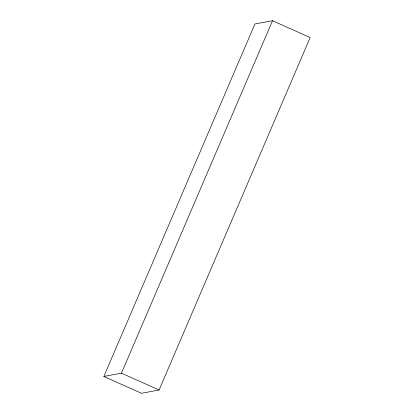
<?xml version="1.0" encoding="UTF-8"?>
<svg xmlns="http://www.w3.org/2000/svg" width="414" height="414" viewBox="0 0 414 414"><rect width="100%" height="100%" fill="white"/><g stroke="black" fill="none" stroke-linecap="round" stroke-linejoin="round"><path stroke-width="0.62" d="M103.852 376.455L254.921 23.991L272.531 20.7L310.148 37.545L159.079 390.009L141.469 393.3L103.852 376.455L121.462 373.164L159.079 390.009M121.462 373.164L272.531 20.7"/></g></svg>
